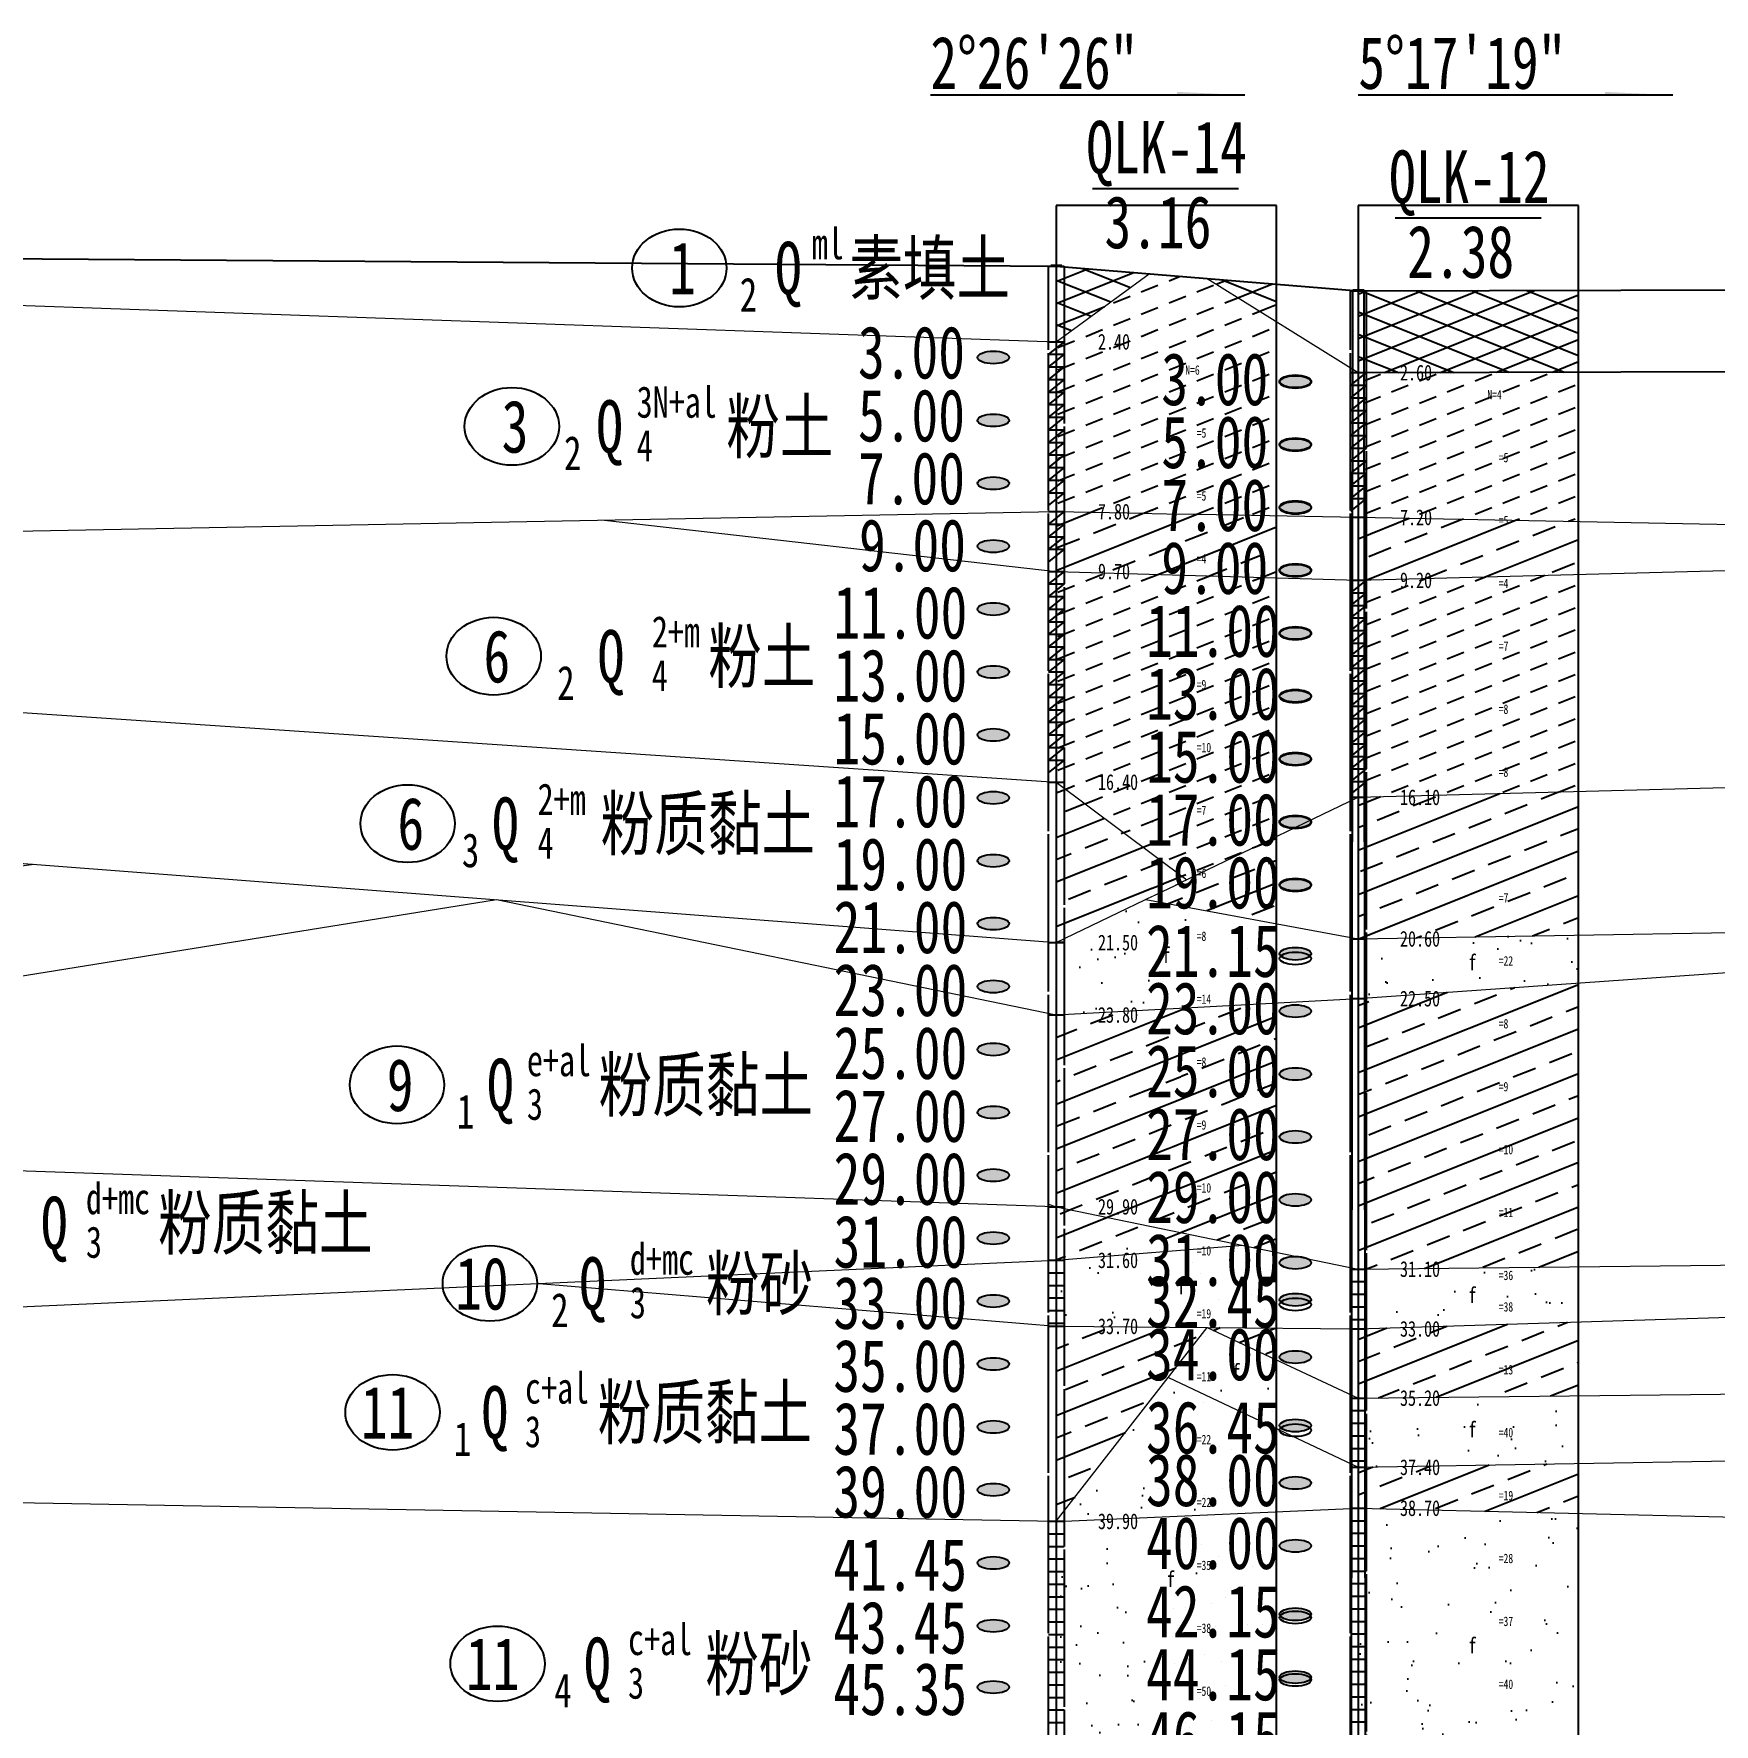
# Model space of a CAD drawing. Header units: millimetres. Extents: x 946 to 3601, y 223 to 2569.
# Drawn here: x 1555.8 to 1609.2, y 550.6 to 604.3 of the extents above; entities that cross this region are included whole.
import ezdxf

# ---------------------------------------------------------------- set-up
doc = ezdxf.new("R2010")
doc.units = ezdxf.units.MM
doc.linetypes.add('sx', pattern=[10, 5, 0, 5, 0])
for name, color, linetype in [('dz-temp', 4, 'Continuous'), ('GiCAD_PouMian', 7, 'Continuous'), ('GICAD_QUYANG', 7, 'Continuous'), ('地形线', 7, 'Continuous'), ('地质-地层符号', 3, 'Continuous'), ('地质-地面线', 7, 'Continuous'), ('地质-填充花纹', 8, 'Continuous'), ('地质-标贯', 7, 'Continuous'), ('地质-钻孔', 7, 'Continuous')]:
    doc.layers.add(name, color=color, linetype=linetype)
doc.layers.add('地质-地层线', color=7, linetype='Continuous', lineweight=15)
doc.layers.add('地质-文字', color=7, linetype='Continuous', lineweight=15)
doc.styles.add('剖线方向', font='', dxfattribs={"width": 0.7, "height": 2.5})
doc.styles.add('叠加符号', font='', dxfattribs={"width": 0.7, "height": 2.5})
doc.styles.add('地层编号', font='', dxfattribs={"width": 0.7, "height": 3})
doc.styles.add('层底标注', font='', dxfattribs={"width": 0.7, "height": 2.5})
doc.styles.add('岩土名称', font='', dxfattribs={"width": 0.7, "height": 3})
doc.styles.add('时代', font='', dxfattribs={"width": 0.7, "height": 3})
doc.styles.add('标贯动探', font='', dxfattribs={"width": 0.7, "height": 1.5})
doc.styles.get('剖线方向').set_extended_font_data('仿宋_GB2312')
doc.styles.get('叠加符号').set_extended_font_data('仿宋_GB2312')
doc.styles.get('地层编号').set_extended_font_data('仿宋_GB2312')
doc.styles.get('层底标注').set_extended_font_data('仿宋_GB2312')
doc.styles.get('岩土名称').set_extended_font_data('仿宋_GB2312')
doc.styles.get('时代').set_extended_font_data('仿宋_GB2312')
doc.styles.get('标贯动探').set_extended_font_data('仿宋_GB2312')
pattern_1 = [(17.062863, (0, 0), (2.79036967, 1.248899855), [-5.9751498, 0, -4.4813624, 0, -4.4813624, 0]), (3.01447, (0, 0), (7.2145321, 1.8094251), [-2.978456, 0, -7.7439854, 0, -1.7870735, 0]), (345.966575, (-5.3654, 0), (11.0733864, -1.5019982), [-1.573447, 0, -6.293788, 0, -7.3427527, 0]), (17.06286, (0, 0), (-2.941879, 3.021541), [-3.983433, 0, -4.979292, 0, -4.481362, 0]), (3.01447, (0, 0), (4.858372, 4.093388), [-3.574147, 0, -5.361221, 0, -1.7870735, 0]), (345.7037, (-5.3654, 0), (5.2409553, 1.250378), [-2.088827, 0, -6.788688, 0, -10.444135, 0]), (339.87047, (-5.3654, 0), (6.9800505, 1.196567), [-0.942291, 0, -3.769163, 0, -3.769163, 0]), (17.06286, (0, 0), (6.5425438, 3.7545058), [-1.4937875, 0, -1.4937875, 0, -4.4813624, 0]), (3.01447, (0, 0), (2.716851, 3.980613), [-3.574147, 0, -7.743985, 0, -1.787074, 0]), (345.7037, (-5.3654, 0), (15.682466, 1.374167), [-6.266481, 0, -2.611034, 0, -2.611034, 0]), (339.87047, (-5.3654, 0), (230427.237503, -84451.983463), [-1.187286, 0, -9.894053, 0, -0.94229, 0])]
pattern_2 = [(21.80141, (0, 0), (-0.88388348, 0.3535534), [0.571183, -0.38078866])]
pattern_3 = [(21.80141, (0, 0), (-1.7677652, 0.7071061), []), (21.80141, (1.75, 0), (-1.7677652, 0.7071061), [0.76157655, -0.4759851])]
pattern_4 = [(21.80141, (0, 0), (-0.88388348, 0.3535534), []), (158.19859, (0, 0), (-0.88388348, -0.3535534), [])]

# ---------------------------------------------------------------- blocks, each defined once
blk = doc.blocks.new('WipeoutBlock')
at = {"color": 7}
blk.add_wipeout([(0, 0), (0, 1), (1, 1), (1, 0)], dxfattribs=at)
blk = doc.blocks.new('gkqy_yuan.dwg不标1')
at = {"layer": 'GiCAD_PouMian'}
h = blk.add_hatch(color=7, dxfattribs=at)
edge = h.paths.add_edge_path()
edge.add_arc((0, 0), 1, 0, 360)
at = {"layer": 'GICAD_QUYANG', "color": 7}
blk.add_circle((0, 0), 1, dxfattribs=at)
blk = doc.blocks.new('gkqy_rao.dwg不标1')
at = {"layer": 'GICAD_QUYANG', "color": 7}
blk.add_circle((0, 0), 1, dxfattribs=at)

msp = doc.modelspace()

# ---------------------------------------------------------------- hatches: boundary and pattern name
for points in [[(1592.129, 602.345), (1592.129, 602.449), (1594.335, 602.345)], [(1605.732, 602.345), (1605.732, 602.449), (1607.937, 602.345)]]:
    msp.add_hatch(color=7).paths.add_polyline_path(points)
at = {"layer": 'GiCAD_PouMian'}
h = msp.add_hatch(color=7, dxfattribs=at)
edge = h.paths.add_edge_path()
edge.add_ellipse((1586.288, 564.006), major_axis=(0.5, 0), ratio=0.4, start_angle=0, end_angle=360)
at = {"layer": '地质-填充花纹', "linetype": 'Continuous'}
h = msp.add_hatch(dxfattribs=at)
h.set_pattern_fill('GKSTT', color=256, scale=0.25, style=0, pattern_type=2)
h.set_pattern_definition(pattern_4)
h.paths.add_polyline_path([(1591.242, 596.666), (1588.288, 594.506), (1588.288, 596.906)])
h = msp.add_hatch(dxfattribs=at)
h.set_pattern_fill('GKSTT', color=256, scale=0.25, style=0, pattern_type=2)
h.set_pattern_definition(pattern_4)
h.paths.add_polyline_path([(1595.288, 596.336), (1595.288, 595.144), (1593.088, 596.515)])
h = msp.add_hatch(dxfattribs=at)
h.set_pattern_fill('GKSTT', color=256, scale=0.25, style=0, pattern_type=2)
h.set_pattern_definition(pattern_4)
h.paths.add_polyline_path([(1604.888, 593.544), (1597.888, 593.524), (1597.888, 596.124), (1604.888, 596.144)])
h = msp.add_hatch(dxfattribs=at)
h.set_pattern_fill('GKFT', color=256, scale=0.25, style=0, pattern_type=2)
h.set_pattern_definition(pattern_2)
h.paths.add_polyline_path([(1604.888, 588.79), (1597.888, 588.924), (1597.888, 593.524), (1604.888, 593.544)])
h = msp.add_hatch(dxfattribs=at)
h.set_pattern_fill('GLYNT', color=256, scale=0.25, style=0, pattern_type=2)
h.set_pattern_definition(pattern_3)
h.paths.add_polyline_path([(1604.888, 588.79), (1604.888, 587.109), (1597.888, 586.924), (1597.888, 588.924)])
h = msp.add_hatch(dxfattribs=at)
h.set_pattern_fill('GKFT', color=256, scale=0.25, style=0, pattern_type=2)
h.set_pattern_definition(pattern_2)
h.paths.add_polyline_path([(1604.888, 580.209), (1597.888, 580.024), (1597.888, 586.924), (1604.888, 587.109)])
h = msp.add_hatch(dxfattribs=at)
h.set_pattern_fill('GLYNT', color=256, scale=0.25, style=0, pattern_type=2)
h.set_pattern_definition(pattern_3)
h.paths.add_polyline_path([(1604.888, 575.641), (1597.888, 575.524), (1597.888, 580.024), (1604.888, 580.209)])
h = msp.add_hatch(dxfattribs=at)
h.set_pattern_fill('GLXS', color=256, scale=0.25, style=0, pattern_type=2)
h.set_pattern_definition(pattern_1)
h.paths.add_polyline_path([(1604.888, 574.116), (1597.888, 573.624), (1597.888, 575.524), (1604.888, 575.641)])
h = msp.add_hatch(dxfattribs=at)
h.set_pattern_fill('GLYNT', color=256, scale=0.25, style=0, pattern_type=2)
h.set_pattern_definition(pattern_3)
h.paths.add_polyline_path([(1604.888, 565.098), (1597.888, 565.024), (1597.888, 573.624), (1604.888, 574.116)])
h = msp.add_hatch(dxfattribs=at)
h.set_pattern_fill('GLYNT', color=256, scale=0.25, style=0, pattern_type=2)
h.set_pattern_definition(pattern_3)
h.paths.add_polyline_path([(1592.583, 566.119), (1588.288, 565.306), (1588.288, 567.006)])
h = msp.add_hatch(dxfattribs=at)
h.set_pattern_fill('GLXS', color=256, scale=0.25, style=0, pattern_type=2)
h.set_pattern_definition(pattern_1)
h.paths.add_polyline_path([(1604.888, 563.344), (1597.888, 563.124), (1597.888, 565.024), (1604.888, 565.098)])
h = msp.add_hatch(dxfattribs=at)
h.set_pattern_fill('GLYNT', color=256, scale=0.25, style=0, pattern_type=2)
h.set_pattern_definition(pattern_3)
h.paths.add_polyline_path([(1604.888, 560.998), (1597.888, 560.924), (1597.888, 563.124), (1604.888, 563.344)])
h = msp.add_hatch(dxfattribs=at)
h.set_pattern_fill('GLYNT', color=256, scale=0.25, style=0, pattern_type=2)
h.set_pattern_definition(pattern_3)
h.paths.add_polyline_path([(1593.088, 563.165), (1591.854, 561.581), (1588.288, 557.006), (1588.288, 563.206)])
h = msp.add_hatch(dxfattribs=at)
h.set_pattern_fill('GLXS', color=256, scale=0.25, style=0, pattern_type=2)
h.set_pattern_definition(pattern_1)
h.paths.add_polyline_path([(1595.288, 562.138), (1595.288, 559.955), (1591.854, 561.581), (1593.088, 563.165)])
h = msp.add_hatch(dxfattribs=at)
h.set_pattern_fill('GLYNT', color=256, scale=0.25, style=0, pattern_type=2)
h.set_pattern_definition(pattern_3)
h.paths.add_polyline_path([(1595.288, 563.146), (1595.288, 562.138), (1593.088, 563.165)])
h = msp.add_hatch(dxfattribs=at)
h.set_pattern_fill('GLXS', color=256, scale=0.25, style=0, pattern_type=2)
h.set_pattern_definition(pattern_1)
h.paths.add_polyline_path([(1604.888, 558.845), (1597.888, 558.724), (1597.888, 560.924), (1604.888, 560.998)])
h = msp.add_hatch(dxfattribs=at)
h.set_pattern_fill('GLYNT', color=256, scale=0.25, style=0, pattern_type=2)
h.set_pattern_definition(pattern_3)
h.paths.add_polyline_path([(1604.888, 557.258), (1597.888, 557.424), (1597.888, 558.724), (1604.888, 558.845)])
h = msp.add_hatch(dxfattribs=at)
h.set_pattern_fill('GLXS', color=256, scale=0.25, style=0, pattern_type=2)
h.set_pattern_definition(pattern_1)
h.paths.add_polyline_path([(1604.888, 557.258), (1604.888, 548.63), (1597.888, 548.724), (1597.888, 557.424)])

# ---------------------------------------------------------------- linework, layer by layer
at = {"color": 7, "linetype": 'Continuous'}
msp.add_line((1597.888, 593.524), (1793.688, 594.084), dxfattribs=at)
at = {"layer": 'dz-temp', "color": 7, "linetype": 'Continuous'}
for p, q in [((1595.288, 598.834), (1588.288, 598.834)), ((1588.288, 598.834), (1588.288, 517.745)), ((1595.288, 517.745), (1595.288, 598.834)), ((1604.888, 598.834), (1597.888, 598.834)), ((1597.888, 598.834), (1597.888, 517.745)), ((1604.888, 517.745), (1604.888, 598.834))]:
    msp.add_line(p, q, dxfattribs=at)
at = {"layer": 'GICAD_QUYANG', "color": 7}
msp.add_ellipse((1586.288, 564.006), major_axis=(0.5, 0), ratio=0.4, dxfattribs=at)
at = {"layer": '地形线', "color": 7}
for p, q in [((1594.285, 602.345), (1584.285, 602.345)), ((1607.888, 602.345), (1597.888, 602.345))]:
    msp.add_line(p, q, dxfattribs=at)
at = {"layer": '地质-地层符号', "color": 7, "linetype": 'Continuous'}
for centre, ratio in [((1576.308, 596.85), 0.824394), ((1570.983, 591.813), 0.824394), ((1570.407, 584.508), 0.824394), ((1567.672, 579.186), 0.824394), ((1567.332, 570.879), 0.824394), ((1570.285, 564.568), 0.8), ((1567.19, 560.469), 0.8), ((1570.53, 552.475), 0.8)]:
    msp.add_ellipse(centre, major_axis=(-1.5, 0), ratio=ratio, dxfattribs=at)
at = {"layer": '地质-地层线', "color": 7}
for p, q in [((1523.288, 596.785), (1588.288, 594.506)), ((1588.288, 594.506), (1591.242, 596.666)), ((1593.088, 596.515), (1597.888, 593.524)), ((1523.288, 587.885), (1588.288, 589.106)), ((1573.928, 588.836), (1588.288, 587.206)), ((1597.888, 588.924), (1793.688, 585.184)), ((1597.888, 586.924), (1641.888, 588.084)), ((1597.888, 580.024), (1793.688, 585.184)), ((1597.888, 575.524), (1793.688, 578.784)), ((1523.288, 573.585), (1555.788, 577.896)), ((1523.288, 569.185), (1570.49, 576.769)), ((1597.888, 573.624), (1633.319, 576.114)), ((1588.288, 573.106), (1597.888, 573.624)), ((1523.538, 569.261), (1588.538, 567.006)), ((1588.038, 567.09), (1588.288, 567.006)), ((1588.288, 567.006), (1597.888, 565.024)), ((1597.888, 565.024), (1793.688, 567.084)), ((1597.888, 563.124), (1688.625, 565.979)), ((1588.288, 565.306), (1594.219, 565.782)), ((1571.842, 564.567), (1588.288, 563.206)), ((1588.288, 563.206), (1597.888, 563.124)), ((1588.288, 557.006), (1593.088, 563.165)), ((1593.088, 563.165), (1597.888, 560.924)), ((1597.888, 560.924), (1793.688, 562.984)), ((1591.854, 561.581), (1597.888, 558.724)), ((1597.888, 558.724), (1720.962, 560.856)), ((1588.538, 557.006), (1597.888, 557.424)), ((1597.888, 557.424), (1793.688, 552.784))]:
    msp.add_line(p, q, dxfattribs=at)
at = {"layer": '地质-地面线', "color": 7, "linetype": 'Continuous'}
for p, q in [((1523.288, 597.385), (1588.288, 596.906)), ((1588.288, 596.906), (1597.888, 596.124)), ((1597.888, 596.124), (1793.688, 596.684))]:
    msp.add_line(p, q, dxfattribs=at)
at = {"layer": '地质-钻孔', "color": 7, "linetype": 'Continuous'}
for p, q in [((1589.443, 599.379), (1594.075, 599.379)), ((1599.065, 598.441), (1603.698, 598.441)), ((1588.038, 596.906), (1588.538, 596.906)), ((1588.114, 596.936), (1588.463, 596.936)), ((1597.638, 517.773), (1597.714, 596.154)), ((1597.638, 596.124), (1598.138, 596.124)), ((1597.714, 596.154), (1598.063, 596.154)), ((1598.063, 596.154), (1598.138, 517.745)), ((1588.038, 594.506), (1588.538, 594.506)), ((1588.038, 594.506), (1588.538, 594.506)), ((1588.038, 594.506), (1588.538, 594.506)), ((1588.538, 594.506), (1588.038, 594.106)), ((1588.538, 594.506), (1588.538, 594.506)), ((1588.038, 594.106), (1588.538, 594.106)), ((1588.538, 594.106), (1588.038, 593.706)), ((1588.538, 594.106), (1588.538, 594.106)), ((1588.038, 593.706), (1588.538, 593.706)), ((1588.538, 593.706), (1588.038, 593.306)), ((1588.538, 593.706), (1588.538, 593.706)), ((1597.638, 593.524), (1598.138, 593.524)), ((1597.638, 593.524), (1598.138, 593.524)), ((1597.638, 593.524), (1598.138, 593.524)), ((1598.138, 593.524), (1597.638, 593.124)), ((1598.138, 593.524), (1598.138, 593.524)), ((1588.038, 593.306), (1588.538, 593.306)), ((1588.538, 593.306), (1588.038, 592.906)), ((1588.038, 592.906), (1588.538, 592.906)), ((1588.538, 592.906), (1588.038, 592.506)), ((1588.538, 593.306), (1588.538, 593.306)), ((1588.538, 592.906), (1588.538, 592.906)), ((1597.638, 593.124), (1598.138, 593.124)), ((1598.138, 593.124), (1597.638, 592.724)), ((1598.138, 593.124), (1598.138, 593.124)), ((1588.038, 592.506), (1588.538, 592.506)), ((1588.538, 592.506), (1588.038, 592.106)), ((1588.538, 592.506), (1588.538, 592.506)), ((1597.638, 592.724), (1598.138, 592.724)), ((1598.138, 592.724), (1597.638, 592.324)), ((1597.638, 592.324), (1598.138, 592.324)), ((1598.138, 592.324), (1597.638, 591.924)), ((1598.138, 592.724), (1598.138, 592.724)), ((1598.138, 592.324), (1598.138, 592.324)), ((1588.038, 592.106), (1588.538, 592.106)), ((1588.538, 592.106), (1588.038, 591.706)), ((1588.038, 591.706), (1588.538, 591.706)), ((1588.538, 591.706), (1588.038, 591.306)), ((1588.538, 592.106), (1588.538, 592.106)), ((1588.538, 591.706), (1588.538, 591.706)), ((1597.638, 591.924), (1598.138, 591.924)), ((1598.138, 591.924), (1597.638, 591.524)), ((1598.138, 591.924), (1598.138, 591.924)), ((1588.038, 591.306), (1588.538, 591.306)), ((1588.538, 591.306), (1588.038, 590.906)), ((1588.538, 591.306), (1588.538, 591.306)), ((1597.638, 591.524), (1598.138, 591.524)), ((1598.138, 591.524), (1597.638, 591.124)), ((1598.138, 591.524), (1598.138, 591.524)), ((1588.038, 590.906), (1588.538, 590.906)), ((1588.538, 590.906), (1588.038, 590.506)), ((1588.538, 590.906), (1588.538, 590.906)), ((1597.638, 591.124), (1598.138, 591.124)), ((1598.138, 591.124), (1597.638, 590.724)), ((1597.638, 590.724), (1598.138, 590.724)), ((1598.138, 590.724), (1597.638, 590.324)), ((1598.138, 591.124), (1598.138, 591.124)), ((1598.138, 590.724), (1598.138, 590.724)), ((1588.038, 590.506), (1588.538, 590.506)), ((1588.538, 590.506), (1588.038, 590.106)), ((1588.038, 590.106), (1588.538, 590.106)), ((1588.538, 590.106), (1588.038, 589.706)), ((1588.538, 590.506), (1588.538, 590.506)), ((1588.538, 590.106), (1588.538, 590.106)), ((1597.638, 590.324), (1598.138, 590.324)), ((1598.138, 590.324), (1597.638, 589.924)), ((1598.138, 590.324), (1598.138, 590.324)), ((1588.038, 589.706), (1588.538, 589.706)), ((1588.538, 589.706), (1588.038, 589.306)), ((1588.538, 589.706), (1588.538, 589.706)), ((1597.638, 589.924), (1598.138, 589.924)), ((1598.138, 589.924), (1597.638, 589.524)), ((1598.138, 589.924), (1598.138, 589.924)), ((1588.038, 589.106), (1588.538, 589.106)), ((1588.038, 589.106), (1588.538, 589.106)), ((1588.538, 589.106), (1588.038, 588.706)), ((1588.038, 589.106), (1588.538, 589.106)), ((1588.538, 589.106), (1588.538, 589.106)), ((1597.638, 589.524), (1598.138, 589.524)), ((1598.138, 589.524), (1597.638, 589.124)), ((1598.138, 589.524), (1598.138, 589.524)), ((1588.038, 588.706), (1588.538, 588.706)), ((1588.538, 588.706), (1588.038, 588.306)), ((1588.538, 588.706), (1588.538, 588.706)), ((1597.638, 588.924), (1598.138, 588.924)), ((1597.638, 588.924), (1598.138, 588.924)), ((1588.038, 588.306), (1588.538, 588.306)), ((1588.538, 588.306), (1588.038, 587.906)), ((1588.538, 588.306), (1588.538, 588.306)), ((1588.038, 587.906), (1588.538, 587.906)), ((1588.538, 587.906), (1588.038, 587.506)), ((1588.538, 587.906), (1588.538, 587.906)), ((1588.038, 587.206), (1588.538, 587.206)), ((1588.038, 587.206), (1588.538, 587.206)), ((1588.038, 587.206), (1588.538, 587.206)), ((1588.538, 587.206), (1588.038, 586.806)), ((1588.538, 587.206), (1588.538, 587.206)), ((1597.638, 586.924), (1598.138, 586.924)), ((1597.638, 586.924), (1598.138, 586.924)), ((1597.638, 586.924), (1598.138, 586.924)), ((1598.138, 586.924), (1597.638, 586.524)), ((1598.138, 586.924), (1598.138, 586.924)), ((1588.038, 586.806), (1588.538, 586.806)), ((1588.538, 586.806), (1588.038, 586.406)), ((1588.038, 586.406), (1588.538, 586.406)), ((1588.538, 586.406), (1588.038, 586.006)), ((1588.538, 586.806), (1588.538, 586.806)), ((1588.538, 586.406), (1588.538, 586.406)), ((1597.638, 586.524), (1598.138, 586.524)), ((1598.138, 586.524), (1597.638, 586.124)), ((1598.138, 586.524), (1598.138, 586.524)), ((1588.038, 586.006), (1588.538, 586.006)), ((1588.538, 586.006), (1588.038, 585.606)), ((1588.538, 586.006), (1588.538, 586.006)), ((1597.638, 586.124), (1598.138, 586.124)), ((1598.138, 586.124), (1597.638, 585.724)), ((1598.138, 586.124), (1598.138, 586.124)), ((1588.038, 585.606), (1588.538, 585.606)), ((1588.538, 585.606), (1588.038, 585.206)), ((1588.538, 585.606), (1588.538, 585.606)), ((1597.638, 585.724), (1598.138, 585.724)), ((1598.138, 585.724), (1597.638, 585.324)), ((1597.638, 585.324), (1598.138, 585.324)), ((1598.138, 585.324), (1597.638, 584.924)), ((1598.138, 585.724), (1598.138, 585.724)), ((1598.138, 585.324), (1598.138, 585.324)), ((1588.038, 585.206), (1588.538, 585.206)), ((1588.538, 585.206), (1588.038, 584.806)), ((1588.038, 584.806), (1588.538, 584.806)), ((1588.538, 584.806), (1588.038, 584.406)), ((1588.538, 585.206), (1588.538, 585.206)), ((1588.538, 584.806), (1588.538, 584.806)), ((1597.638, 584.924), (1598.138, 584.924)), ((1598.138, 584.924), (1597.638, 584.524)), ((1598.138, 584.924), (1598.138, 584.924)), ((1588.038, 584.406), (1588.538, 584.406)), ((1588.538, 584.406), (1588.038, 584.006)), ((1588.538, 584.406), (1588.538, 584.406)), ((1597.638, 584.524), (1598.138, 584.524)), ((1598.138, 584.524), (1597.638, 584.124)), ((1598.138, 584.524), (1598.138, 584.524)), ((1588.038, 584.006), (1588.538, 584.006)), ((1588.538, 584.006), (1588.038, 583.606)), ((1588.538, 584.006), (1588.538, 584.006)), ((1597.638, 584.124), (1598.138, 584.124)), ((1598.138, 584.124), (1597.638, 583.724)), ((1597.638, 583.724), (1598.138, 583.724)), ((1598.138, 583.724), (1597.638, 583.324)), ((1598.138, 584.124), (1598.138, 584.124)), ((1598.138, 583.724), (1598.138, 583.724)), ((1588.038, 583.606), (1588.538, 583.606)), ((1588.538, 583.606), (1588.038, 583.206)), ((1588.038, 583.206), (1588.538, 583.206)), ((1588.538, 583.206), (1588.038, 582.806)), ((1588.538, 583.606), (1588.538, 583.606)), ((1588.538, 583.206), (1588.538, 583.206)), ((1597.638, 583.324), (1598.138, 583.324)), ((1598.138, 583.324), (1597.638, 582.924)), ((1598.138, 583.324), (1598.138, 583.324)), ((1588.038, 582.806), (1588.538, 582.806)), ((1588.538, 582.806), (1588.038, 582.406)), ((1588.538, 582.806), (1588.538, 582.806)), ((1597.638, 582.924), (1598.138, 582.924)), ((1598.138, 582.924), (1597.638, 582.524)), ((1598.138, 582.924), (1598.138, 582.924)), ((1588.038, 582.406), (1588.538, 582.406)), ((1588.538, 582.406), (1588.038, 582.006)), ((1588.538, 582.406), (1588.538, 582.406)), ((1597.638, 582.524), (1598.138, 582.524)), ((1598.138, 582.524), (1597.638, 582.124)), ((1597.638, 582.124), (1598.138, 582.124)), ((1598.138, 582.124), (1597.638, 581.724)), ((1598.138, 582.524), (1598.138, 582.524)), ((1598.138, 582.124), (1598.138, 582.124)), ((1588.038, 582.006), (1588.538, 582.006)), ((1588.538, 582.006), (1588.038, 581.606)), ((1588.038, 581.606), (1588.538, 581.606)), ((1588.538, 581.606), (1588.038, 581.206)), ((1588.538, 582.006), (1588.538, 582.006)), ((1588.538, 581.606), (1588.538, 581.606)), ((1597.638, 581.724), (1598.138, 581.724)), ((1598.138, 581.724), (1597.638, 581.324)), ((1598.138, 581.724), (1598.138, 581.724)), ((1588.038, 581.206), (1588.538, 581.206)), ((1588.538, 581.206), (1588.038, 580.806)), ((1588.538, 581.206), (1588.538, 581.206)), ((1597.638, 581.324), (1598.138, 581.324)), ((1598.138, 581.324), (1597.638, 580.924)), ((1598.138, 581.324), (1598.138, 581.324)), ((1588.038, 580.506), (1588.538, 580.506)), ((1588.038, 580.506), (1588.538, 580.506)), ((1597.638, 580.924), (1598.138, 580.924)), ((1598.138, 580.924), (1597.638, 580.524)), ((1597.638, 580.524), (1598.138, 580.524)), ((1598.138, 580.524), (1597.638, 580.124)), ((1598.138, 580.924), (1598.138, 580.924)), ((1598.138, 580.524), (1598.138, 580.524)), ((1597.638, 580.024), (1598.138, 580.024)), ((1597.638, 580.024), (1598.138, 580.024)), ((1588.038, 575.406), (1588.538, 575.406)), ((1588.038, 575.406), (1588.538, 575.406)), ((1588.038, 575.406), (1588.538, 575.406)), ((1588.538, 575.406), (1588.288, 575.406)), ((1588.288, 575.406), (1588.288, 573.106)), ((1597.638, 575.524), (1598.138, 575.524)), ((1597.638, 575.524), (1598.138, 575.524)), ((1597.638, 575.524), (1598.138, 575.524)), ((1598.138, 575.524), (1597.888, 575.524)), ((1597.888, 575.524), (1597.888, 573.624)), ((1597.638, 573.624), (1598.138, 573.624)), ((1597.638, 573.624), (1598.138, 573.624)), ((1588.038, 573.106), (1588.538, 573.106)), ((1588.038, 573.106), (1588.538, 573.106)), ((1588.038, 567.006), (1588.538, 567.006)), ((1588.038, 567.006), (1588.538, 567.006)), ((1588.038, 565.306), (1588.538, 565.306)), ((1588.038, 565.306), (1588.538, 565.306)), ((1588.038, 565.306), (1588.538, 565.306)), ((1588.038, 564.906), (1588.538, 564.906)), ((1597.638, 565.024), (1598.138, 565.024)), ((1597.638, 565.024), (1598.138, 565.024)), ((1597.638, 565.024), (1598.138, 565.024)), ((1588.038, 564.506), (1588.538, 564.506)), ((1597.638, 564.624), (1598.138, 564.624)), ((1588.038, 564.106), (1588.538, 564.106)), ((1597.638, 564.224), (1598.138, 564.224)), ((1597.638, 563.824), (1598.138, 563.824)), ((1588.038, 563.706), (1588.538, 563.706)), ((1588.038, 563.306), (1588.538, 563.306)), ((1597.638, 563.424), (1598.138, 563.424)), ((1588.038, 563.206), (1588.538, 563.206)), ((1588.038, 563.206), (1588.538, 563.206)), ((1597.638, 563.124), (1598.138, 563.124)), ((1597.638, 563.124), (1598.138, 563.124)), ((1597.638, 560.924), (1598.138, 560.924)), ((1597.638, 560.924), (1598.138, 560.924)), ((1597.638, 560.924), (1598.138, 560.924)), ((1597.638, 560.524), (1598.138, 560.524)), ((1597.638, 560.124), (1598.138, 560.124)), ((1597.638, 559.724), (1598.138, 559.724)), ((1597.638, 559.324), (1598.138, 559.324)), ((1597.638, 558.924), (1598.138, 558.924)), ((1597.638, 558.724), (1598.138, 558.724)), ((1597.638, 558.724), (1598.138, 558.724)), ((1597.638, 557.424), (1598.138, 557.424)), ((1597.638, 557.424), (1598.138, 557.424)), ((1597.638, 557.424), (1598.138, 557.424)), ((1588.038, 557.006), (1588.538, 557.006)), ((1588.038, 557.006), (1588.538, 557.006)), ((1588.038, 557.006), (1588.538, 557.006)), ((1597.638, 557.024), (1598.138, 557.024)), ((1588.038, 556.606), (1588.538, 556.606)), ((1597.638, 556.624), (1598.138, 556.624)), ((1588.038, 556.206), (1588.538, 556.206)), ((1588.038, 555.806), (1588.538, 555.806)), ((1597.638, 556.224), (1598.138, 556.224)), ((1597.638, 555.824), (1598.138, 555.824)), ((1588.038, 555.406), (1588.538, 555.406)), ((1597.638, 555.424), (1598.138, 555.424)), ((1588.038, 555.006), (1588.538, 555.006)), ((1597.638, 555.024), (1598.138, 555.024)), ((1597.638, 554.624), (1598.138, 554.624)), ((1588.038, 554.606), (1588.538, 554.606)), ((1588.038, 554.206), (1588.538, 554.206)), ((1597.638, 554.224), (1598.138, 554.224)), ((1588.038, 553.806), (1588.538, 553.806)), ((1597.638, 553.824), (1598.138, 553.824)), ((1588.038, 553.406), (1588.538, 553.406)), ((1588.038, 553.006), (1588.538, 553.006)), ((1597.638, 553.424), (1598.138, 553.424)), ((1597.638, 553.024), (1598.138, 553.024)), ((1588.038, 552.606), (1588.538, 552.606)), ((1597.638, 552.624), (1598.138, 552.624)), ((1588.038, 552.206), (1588.538, 552.206)), ((1597.638, 552.224), (1598.138, 552.224)), ((1588.038, 551.806), (1588.538, 551.806)), ((1588.038, 551.406), (1588.538, 551.406)), ((1597.638, 551.824), (1598.138, 551.824)), ((1597.638, 551.424), (1598.138, 551.424)), ((1588.038, 551.006), (1588.538, 551.006)), ((1597.638, 551.024), (1598.138, 551.024)), ((1588.038, 550.606), (1588.538, 550.606)), ((1597.638, 550.624), (1598.138, 550.624))]:
    msp.add_line(p, q, dxfattribs=at)
at = {"layer": '地质-钻孔', "color": 7, "linetype": 'sx'}
for p, q in [((1588.038, 596.906), (1588.538, 596.906)), ((1588.038, 517.745), (1588.038, 596.906)), ((1588.538, 596.906), (1588.538, 517.745)), ((1597.638, 596.124), (1598.138, 596.124)), ((1597.638, 517.745), (1597.638, 596.124)), ((1598.138, 596.124), (1598.138, 517.745))]:
    msp.add_line(p, q, dxfattribs=at)

# ---------------------------------------------------------------- block references
at = {"color": 7, "linetype": 'Continuous'}
for name, p, xscale, yscale in [('gkqy_yuan.dwg不标1', (1586.288, 594.006), 0.5, 0.2), ('gkqy_yuan.dwg不标1', (1595.888, 593.249), 0.5, 0.2), ('gkqy_yuan.dwg不标1', (1595.888, 593.224), 0.5, 0.2), ('WipeoutBlock', (1590.962, 592.879), 1.289729711171685, 0.3654054054054359), ('WipeoutBlock', (1591.326, 590.879), 0.9264864741146084, 0.3589189189189528), ('gkqy_yuan.dwg不标1', (1595.888, 591.249), 0.5, 0.2), ('gkqy_yuan.dwg不标1', (1595.888, 591.224), 0.5, 0.2), ('WipeoutBlock', (1591.326, 588.879), 0.9264864741146084, 0.3589189189189528), ('gkqy_yuan.dwg不标1', (1595.888, 589.249), 0.5, 0.2), ('gkqy_yuan.dwg不标1', (1595.888, 589.224), 0.5, 0.2), ('gkqy_yuan.dwg不标1', (1586.288, 588.006), 0.5, 0.2), ('gkqy_yuan.dwg不标1', (1586.288, 588.006), 0.5, 0.2), ('gkqy_yuan.dwg不标1', (1595.888, 587.249), 0.5, 0.2), ('gkqy_yuan.dwg不标1', (1595.888, 587.224), 0.5, 0.2), ('WipeoutBlock', (1591.326, 586.879), 0.9264864741146084, 0.3589189189189528), ('gkqy_yuan.dwg不标1', (1595.888, 585.249), 0.5, 0.2), ('gkqy_yuan.dwg不标1', (1595.888, 585.224), 0.5, 0.2), ('gkqy_yuan.dwg不标1', (1595.888, 583.249), 0.5, 0.2), ('gkqy_yuan.dwg不标1', (1595.888, 583.224), 0.5, 0.2), ('gkqy_yuan.dwg不标1', (1595.888, 581.249), 0.5, 0.2), ('gkqy_yuan.dwg不标1', (1595.888, 581.224), 0.5, 0.2), ('gkqy_yuan.dwg不标1', (1595.888, 579.249), 0.5, 0.2), ('gkqy_yuan.dwg不标1', (1595.888, 579.224), 0.5, 0.2), ('WipeoutBlock', (1591.326, 578.879), 0.9264864741146084, 0.3589189189189528), ('WipeoutBlock', (1591.326, 576.879), 0.9264864741146084, 0.3654054054054359), ('gkqy_yuan.dwg不标1', (1595.888, 577.249), 0.5, 0.2), ('gkqy_yuan.dwg不标1', (1595.888, 577.224), 0.5, 0.2), ('WipeoutBlock', (1591.326, 574.879), 0.9264864741146084, 0.3654054054054359), ('gkqy_yuan.dwg不标1', (1595.888, 575.049), 0.5, 0.2), ('gkqy_rao.dwg不标1', (1595.888, 574.899), 0.5, 0.2), ('gkqy_yuan.dwg不标1', (1595.888, 573.224), 0.5, 0.2), ('gkqy_yuan.dwg不标1', (1595.888, 571.224), 0.5, 0.2), ('WipeoutBlock', (1591.326, 570.879), 0.9264864741146084, 0.3654054054054359), ('WipeoutBlock', (1591.326, 568.879), 0.9264864741146084, 0.3654054054054359), ('gkqy_yuan.dwg不标1', (1595.888, 569.224), 0.5, 0.2), ('gkqy_yuan.dwg不标1', (1595.888, 567.224), 0.5, 0.2), ('gkqy_yuan.dwg不标1', (1595.888, 565.224), 0.5, 0.2), ('WipeoutBlock', (1590.712, 563.64), 1.064864864864785, 0.5448648648648304), ('gkqy_yuan.dwg不标1', (1595.888, 564.049), 0.5, 0.2), ('gkqy_rao.dwg不标1', (1595.888, 563.899), 0.5, 0.2), ('gkqy_yuan.dwg不标1', (1595.888, 562.224), 0.5, 0.2), ('gkqy_yuan.dwg不标1', (1595.888, 560.049), 0.5, 0.2), ('gkqy_rao.dwg不标1', (1595.888, 559.899), 0.5, 0.2), ('gkqy_yuan.dwg不标1', (1595.888, 558.224), 0.5, 0.2), ('gkqy_yuan.dwg不标1', (1595.888, 556.224), 0.5, 0.2), ('WipeoutBlock', (1590.376, 554.34), 1.064864864864785, 0.5448648648648304), ('gkqy_yuan.dwg不标1', (1595.888, 554.049), 0.5, 0.2), ('gkqy_rao.dwg不标1', (1595.888, 553.949), 0.5, 0.2), ('gkqy_yuan.dwg不标1', (1595.888, 552.049), 0.5, 0.2), ('gkqy_rao.dwg不标1', (1595.888, 551.959), 0.5, 0.2)]:
    msp.add_blockref(name, p, dxfattribs=dict(at, xscale=xscale, yscale=yscale))
at = {"linetype": 'Continuous'}
for p, xscale, yscale in [((1585.688, 591.766, 0), 1.200000009999894, 0.4800000039999577), ((1585.688, 589.766, 0), 1.200000009999894, 0.4800000039999577), ((1585.688, 585.766, 0), 1.200000009999894, 0.4800000039999577), ((1585.688, 583.766, 0), 1.200000009999894, 0.4800000039999577), ((1585.688, 581.766, 0), 1.200000009999894, 0.4800000039999577), ((1585.688, 579.766, 0), 1.200000009999894, 0.4800000039999577), ((1585.688, 577.766, 0), 1.200000009999894, 0.4800000039999577), ((1585.688, 575.766, 0), 1.200000009999894, 0.4800000039999577), ((1585.688, 573.766, 0), 1.200000009999894, 0.4800000039999577), ((1585.688, 571.766, 0), 1.200000009999894, 0.4800000039999577), ((1585.688, 569.766, 0), 1.200000009999894, 0.4800000039999577), ((1585.688, 565.766, 0), 1.200000009999894, 0.4800000039999577), ((1585.688, 561.766, 0), 1.200000009999894, 0.4800000039999577), ((1585.688, 559.766, 0), 1.200000009999894, 0.4800000039999577), ((1585.688, 557.766, 0), 1.200000009999894, 0.4800000039999577), ((1585.688, 555.441, 0), 1.200000009999894, 0.4800000039999577), ((1585.688, 553.441, 0), 1.200000009999894, 0.4800000039999577), ((1576.979, 551.063), 3.105945896457979, 0.8810810810811565), ((1585.688, 551.491, 0), 1.200000009999894, 0.4800000039999577)]:
    msp.add_blockref('WipeoutBlock', p, dxfattribs=dict(at, xscale=xscale, yscale=yscale))

# ---------------------------------------------------------------- texts
at = {"color": 7, "linetype": 'Continuous', "style": '剖线方向', "width": 0.75}
for s, p in [('2°26\'26"', (1584.285, 602.545)), ('5°17\'19"', (1597.888, 602.545)), ('QLK-14', (1589.243, 599.859)), ('QLK-12', (1598.865, 598.921)), ('3.16', (1589.82, 597.476)), ('2.38', (1599.443, 596.537)), ('3.00', (1581.985, 593.336)), ('5.00', (1581.985, 591.336)), ('7.00', (1581.985, 589.336)), ('9.00', (1582.017, 587.206)), ('11.00', (1581.209, 585.067)), ('11.00', (1591.141, 584.487)), ('13.00', (1581.209, 583.067)), ('13.00', (1591.141, 582.487)), ('15.00', (1581.209, 581.067)), ('15.00', (1591.141, 580.487)), ('17.00', (1581.209, 579.067)), ('19.00', (1581.209, 577.067)), ('21.00', (1581.209, 575.067)), ('23.00', (1581.209, 573.067)), ('25.00', (1581.209, 571.067)), ('27.00', (1581.209, 569.067)), ('29.00', (1581.209, 567.067)), ('29.00', (1591.141, 566.487)), ('31.00', (1581.209, 565.067)), ('31.00', (1591.141, 564.487)), ('33.00', (1581.201, 563.12)), ('35.00', (1581.201, 561.12)), ('34.00', (1591.141, 561.487)), ('37.00', (1581.201, 559.12)), ('36.45', (1591.141, 559.162)), ('38.00', (1591.141, 557.487)), ('39.00', (1581.201, 557.12)), ('40.00', (1591.141, 555.487)), ('41.45', (1581.201, 554.795)), ('41.45', (1581.201, 554.795)), ('43.45', (1581.201, 552.795)), ('43.45', (1581.201, 552.795)), ('45.35', (1581.201, 550.845)), ('45.35', (1581.201, 550.845)), ('44.15', (1591.141, 551.312)), ('46.15', (1591.141, 549.312))]:
    msp.add_text(s, height=1.6667, dxfattribs=at).set_placement(p)
at = {"layer": '地质-地层符号', "color": 7, "linetype": 'Continuous', "width": 0.75}
for s, height, style, p in [('ml', 0.9997, '时代', (1580.518, 597.127)), ('1', 1.666, '地层编号', (1575.983, 596.017)), ('Q', 1.666, '时代', (1579.347, 596.017)), ('素填土', 1.6662, '岩土名称', (1581.709, 596.017)), ('2', 1.083, '地层编号', (1578.227, 595.461)), ('3N+al', 0.9997, '时代', (1574.95, 592.091)), ('粉土', 1.6662, '岩土名称', (1577.798, 590.98)), ('3', 1.666, '地层编号', (1570.659, 590.98)), ('Q', 1.666, '时代', (1573.664, 590.98)), ('2', 1.083, '地层编号', (1572.642, 590.425)), ('4', 1, '时代', (1574.95, 590.702)), ('6', 1.666, '地层编号', (1570.082, 583.674)), ('Q', 1.666, '时代', (1573.707, 583.674)), ('2+m', 0.9997, '时代', (1575.432, 584.785)), ('粉土', 1.6662, '岩土名称', (1577.224, 583.674)), ('2', 1.083, '地层编号', (1572.424, 583.119)), ('4', 1, '时代', (1575.432, 583.397)), ('2+m', 0.9997, '时代', (1571.801, 579.464)), ('6', 1.666, '地层编号', (1567.347, 578.353)), ('Q', 1.666, '时代', (1570.353, 578.353)), ('粉质黏土', 1.6662, '岩土名称', (1573.805, 578.353)), ('3', 1.083, '地层编号', (1569.396, 577.798)), ('4', 1, '时代', (1571.801, 578.075)), ('e+al', 0.9997, '时代', (1571.461, 571.156)), ('粉质黏土', 1.6662, '岩土名称', (1573.74, 570.046)), ('9', 1.666, '地层编号', (1567.007, 570.046)), ('Q', 1.666, '时代', (1570.192, 570.046)), ('3', 1, '时代', (1571.461, 569.768)), ('1', 1.083, '地层编号', (1569.234, 569.49)), ('d+mc', 0.9997, '时代', (1557.445, 566.77)), ('粉质黏土', 1.6662, '岩土名称', (1559.74, 565.659)), ('Q', 1.666, '时代', (1556.013, 565.659)), ('3', 1, '时代', (1557.445, 565.381)), ('10', 1.6662, '地层编号', (1569.183, 563.734)), ('Q', 1.666, '时代', (1573.124, 563.734)), ('d+mc', 0.9997, '时代', (1574.735, 564.845)), ('粉砂', 1.6662, '岩土名称', (1577.151, 563.734)), ('3', 1, '时代', (1574.735, 563.457)), ('2', 1.083, '地层编号', (1572.232, 563.179)), ('c+al', 0.9997, '时代', (1571.4, 560.747)), ('11', 1.6662, '地层编号', (1566.183, 559.636)), ('Q', 1.666, '时代', (1570.017, 559.636)), ('粉质黏土', 1.6662, '岩土名称', (1573.712, 559.636)), ('1', 1.083, '地层编号', (1569.141, 559.081)), ('3', 1, '时代', (1571.4, 559.358)), ('c+al', 0.9997, '时代', (1574.675, 552.753)), ('11', 1.6662, '地层编号', (1569.523, 551.642)), ('Q', 1.666, '时代', (1573.275, 551.642)), ('4', 1.083, '地层编号', (1572.334, 551.086)), ('3', 1, '时代', (1574.675, 551.364))]:
    msp.add_text(s, height=height, dxfattribs=dict(at, style=style)).set_placement(p)
at = {"layer": '地质-填充花纹', "linetype": 'Continuous', "style": '叠加符号', "width": 0.75}
for p in [(1601.388, 574.526), (1592.137, 564.217), (1601.388, 563.948), (1593.88, 561.51), (1601.388, 559.673), (1591.801, 554.917), (1601.388, 552.809)]:
    msp.add_text('f', height=0.5, dxfattribs=at).set_placement(p)
at = {"layer": '地质-文字', "color": 7, "linetype": 'Continuous', "style": '层底标注', "width": 0.75}
for s, p in [('2.40', (1589.613, 594.256)), ('2.60', (1599.213, 593.274)), ('7.80', (1589.613, 588.856)), ('7.20', (1599.213, 588.674)), ('9.70', (1589.613, 586.956)), ('9.20', (1599.213, 586.674)), ('16.40', (1589.613, 580.256)), ('16.10', (1599.213, 579.774)), ('21.50', (1589.613, 575.156)), ('20.60', (1599.213, 575.274)), ('22.50', (1599.213, 573.374)), ('23.80', (1589.613, 572.856)), ('29.90', (1589.613, 566.756)), ('31.60', (1589.613, 565.056)), ('31.10', (1599.213, 564.774)), ('33.00', (1599.213, 562.874)), ('35.20', (1599.213, 560.674)), ('37.40', (1599.213, 558.474)), ('38.70', (1599.213, 557.174)), ('39.90', (1589.613, 556.756))]:
    msp.add_text(s, height=0.5, dxfattribs=at).set_placement(p)
at = {"layer": '地质-标贯', "color": 7, "linetype": 'Continuous', "style": '标贯动探', "width": 0.75}
for s, p in [('N=4', (1601.988, 592.674)), ('=5', (1592.751, 591.456)), ('=5', (1602.351, 590.674)), ('=5', (1592.751, 589.456)), ('=5', (1602.351, 588.674)), ('=4', (1592.751, 587.456)), ('=4', (1602.351, 586.674)), ('=7', (1602.351, 584.674)), ('=9', (1592.751, 583.456)), ('=8', (1602.351, 582.674)), ('=10', (1592.751, 581.456)), ('=8', (1602.351, 580.674)), ('=7', (1592.751, 579.456)), ('=6', (1592.751, 577.456)), ('=7', (1602.351, 576.674)), ('=8', (1592.751, 575.456)), ('=22', (1602.351, 574.674)), ('=14', (1592.751, 573.456)), ('=8', (1602.351, 572.674)), ('=8', (1592.751, 571.456)), ('=9', (1602.351, 570.674)), ('=9', (1592.751, 569.456)), ('=10', (1602.351, 568.674)), ('=10', (1592.751, 567.456)), ('=11', (1602.351, 566.674)), ('=10', (1592.751, 565.456)), ('=36', (1602.351, 564.674)), ('=19', (1592.751, 563.456)), ('=38', (1602.351, 563.674)), ('=11', (1592.751, 561.456)), ('=13', (1602.351, 561.674)), ('=22', (1592.751, 559.456)), ('=40', (1602.351, 559.674)), ('=19', (1602.351, 557.674)), ('=22', (1592.751, 557.456)), ('=35', (1592.751, 555.456)), ('=28', (1602.351, 555.674)), ('=38', (1592.751, 553.456)), ('=37', (1602.351, 553.674)), ('=40', (1602.351, 551.674)), ('=50', (1592.751, 551.456))]:
    msp.add_text(s, height=0.3, dxfattribs=at).set_placement(p)

# ---------------------------------------------------------------- next in the draw order: hatches: boundary and pattern name
at = {"layer": '地质-填充花纹', "linetype": 'Continuous'}
h = msp.add_hatch(dxfattribs=at)
h.set_pattern_fill('GKFT', color=256, scale=0.25, style=0, pattern_type=2)
h.set_pattern_definition(pattern_2)
h.paths.add_polyline_path([(1593.088, 596.515), (1595.288, 595.144), (1595.288, 588.973), (1588.288, 589.106), (1588.288, 594.506), (1591.242, 596.666)])
h = msp.add_hatch(dxfattribs=at)
h.set_pattern_fill('GLYNT', color=256, scale=0.25, style=0, pattern_type=2)
h.set_pattern_definition(pattern_3)
h.paths.add_polyline_path([(1595.288, 588.973), (1595.288, 587), (1588.288, 587.206), (1588.288, 589.106)])
h = msp.add_hatch(dxfattribs=at)
h.set_pattern_fill('GKFT', color=256, scale=0.25, style=0, pattern_type=2)
h.set_pattern_definition(pattern_2)
h.paths.add_polyline_path([(1595.288, 587), (1595.288, 578.773), (1592.437, 577.402), (1588.288, 580.506), (1588.288, 587.206)])
h = msp.add_hatch(dxfattribs=at)
h.set_pattern_fill('GLYNT', color=256, scale=0.25, style=0, pattern_type=2)
h.set_pattern_definition(pattern_3)
h.paths.add_polyline_path([(1592.437, 577.402), (1591.138, 576.777), (1588.288, 575.406), (1588.288, 580.506)])
h = msp.add_hatch(dxfattribs=at)
h.set_pattern_fill('GLYNT', color=256, scale=0.25, style=0, pattern_type=2)
h.set_pattern_definition(pattern_3)
h.paths.add_polyline_path([(1595.288, 576.007), (1591.138, 576.777), (1592.437, 577.402), (1595.288, 578.773)])
h = msp.add_hatch(dxfattribs=at)
h.set_pattern_fill('GLYNT', color=256, scale=0.25, style=0, pattern_type=2)
h.set_pattern_definition(pattern_3)
h.paths.add_polyline_path([(1595.288, 565.561), (1592.583, 566.119), (1588.288, 567.006), (1588.288, 573.106), (1595.288, 573.484)])
h = msp.add_hatch(dxfattribs=at)
h.set_pattern_fill('GLXS', color=256, scale=0.25, style=0, pattern_type=2)
h.set_pattern_definition(pattern_1)
h.paths.add_polyline_path([(1595.288, 565.561), (1595.288, 563.146), (1593.088, 563.165), (1588.288, 563.206), (1588.288, 565.306), (1592.583, 566.119)])
h = msp.add_hatch(dxfattribs=at)
h.set_pattern_fill('GLXS', color=256, scale=0.25, style=0, pattern_type=2)
h.set_pattern_definition(pattern_1)
h.paths.add_polyline_path([(1595.288, 559.955), (1595.288, 548.638), (1588.288, 548.406), (1588.288, 557.006), (1591.854, 561.581)])

# ---------------------------------------------------------------- next in the draw order: linework, layer by layer
at = {"layer": '地质-地层线', "color": 7}
for p, q in [((1588.288, 589.106), (1597.888, 588.924)), ((1588.288, 587.206), (1597.888, 586.924)), ((1588.288, 580.506), (1592.437, 577.402)), ((1588.288, 575.406), (1597.888, 580.024)), ((1570.49, 576.769), (1588.288, 573.106)), ((1591.138, 576.777), (1597.888, 575.524)), ((1523.288, 562.385), (1588.288, 565.306)), ((1523.288, 558.185), (1588.288, 557.006))]:
    msp.add_line(p, q, dxfattribs=at)

# ---------------------------------------------------------------- next in the draw order: block references
at = {"linetype": 'Continuous', "xscale": 1.200000009999894, "yscale": 0.4800000039999577}
for p in [(1585.688, 591.766, 0), (1585.688, 589.766, 0), (1585.688, 585.766, 0), (1585.688, 583.766, 0), (1585.688, 581.766, 0), (1585.688, 579.766, 0), (1585.688, 577.766, 0), (1585.688, 567.766, 0), (1585.688, 555.441, 0), (1585.688, 553.441, 0), (1585.688, 551.491, 0)]:
    msp.add_blockref('WipeoutBlock', p, dxfattribs=at)
at = {"color": 7, "linetype": 'Continuous'}
for name, p, xscale, yscale in [('gkqy_yuan.dwg不标1', (1586.288, 576.006), 0.5, 0.2), ('WipeoutBlock', (1590.232, 574.179), 1.064864864864785, 0.5448648648648304), ('gkqy_yuan.dwg不标1', (1586.288, 574.006), 0.5, 0.2), ('gkqy_yuan.dwg不标1', (1586.288, 572.006), 0.5, 0.2), ('gkqy_yuan.dwg不标1', (1586.288, 570.006), 0.5, 0.2), ('gkqy_yuan.dwg不标1', (1586.288, 566.006), 0.5, 0.2), ('gkqy_yuan.dwg不标1', (1586.288, 562.006), 0.5, 0.2), ('gkqy_yuan.dwg不标1', (1586.288, 560.006), 0.5, 0.2), ('gkqy_yuan.dwg不标1', (1586.288, 558.006), 0.5, 0.2)]:
    msp.add_blockref(name, p, dxfattribs=dict(at, xscale=xscale, yscale=yscale))

# ---------------------------------------------------------------- next in the draw order: texts
at = {"color": 7, "linetype": 'Continuous', "style": '剖线方向', "width": 0.75}
for s, p in [('3.00', (1591.625, 592.487)), ('5.00', (1591.625, 590.487)), ('7.00', (1591.625, 588.487)), ('9.00', (1591.625, 586.487)), ('17.00', (1591.141, 578.487)), ('19.00', (1591.141, 576.487)), ('25.00', (1591.141, 570.487)), ('27.00', (1591.141, 568.487)), ('32.45', (1591.141, 563.162)), ('42.15', (1591.141, 553.312))]:
    msp.add_text(s, height=1.6667, dxfattribs=at).set_placement(p)
at = {"layer": '地质-地层符号', "color": 7, "linetype": 'Continuous', "style": '岩土名称', "width": 0.75}
msp.add_text('粉砂', height=1.6662, dxfattribs=at).set_placement((1577.133, 551.642))
at = {"layer": '地质-填充花纹', "linetype": 'Continuous', "style": '叠加符号', "width": 0.75}
msp.add_text('f', height=0.5, dxfattribs=at).set_placement((1591.658, 574.756))
at = {"layer": '地质-文字', "color": 7, "linetype": 'Continuous', "style": '层底标注', "width": 0.75}
msp.add_text('33.70', height=0.5, dxfattribs=at).set_placement((1589.613, 562.956))
at = {"layer": '地质-标贯', "color": 7, "linetype": 'Continuous', "style": '标贯动探', "width": 0.75}
msp.add_text('N=6', height=0.3, dxfattribs=at).set_placement((1592.388, 593.456))

# ---------------------------------------------------------------- next in the draw order: hatches: boundary and pattern name
at = {"layer": '地质-填充花纹', "linetype": 'Continuous'}
h = msp.add_hatch(dxfattribs=at)
h.set_pattern_fill('GLXS', color=256, scale=0.25, style=0, pattern_type=2)
h.set_pattern_definition(pattern_1)
h.paths.add_polyline_path([(1595.288, 576.007), (1595.288, 573.484), (1588.288, 573.106), (1588.288, 575.406), (1591.138, 576.777)])

# ---------------------------------------------------------------- next in the draw order: linework, layer by layer
at = {"layer": '地质-地层线', "color": 7}
for p, q in [((1523.288, 584.885), (1588.288, 580.506)), ((1523.288, 580.385), (1588.288, 575.406))]:
    msp.add_line(p, q, dxfattribs=at)

# ---------------------------------------------------------------- next in the draw order: block references
at = {"color": 7, "linetype": 'Continuous', "xscale": 0.5, "yscale": 0.2}
for name, p in [('gkqy_yuan.dwg不标1', (1586.288, 592.006)), ('gkqy_yuan.dwg不标1', (1586.288, 592.006)), ('gkqy_yuan.dwg不标1', (1586.288, 590.006)), ('gkqy_yuan.dwg不标1', (1586.288, 590.006)), ('gkqy_yuan.dwg不标1', (1586.288, 586.006)), ('gkqy_yuan.dwg不标1', (1586.288, 586.006)), ('gkqy_yuan.dwg不标1', (1586.288, 584.006)), ('gkqy_yuan.dwg不标1', (1586.288, 584.006)), ('gkqy_yuan.dwg不标1', (1586.288, 582.006)), ('gkqy_yuan.dwg不标1', (1586.288, 582.006)), ('gkqy_yuan.dwg不标1', (1586.288, 580.006)), ('gkqy_yuan.dwg不标1', (1586.288, 580.006)), ('gkqy_yuan.dwg不标1', (1586.288, 578.006)), ('gkqy_yuan.dwg不标1', (1586.288, 578.006)), ('gkqy_yuan.dwg不标1', (1586.288, 568.006)), ('gkqy_yuan.dwg不标1', (1586.288, 555.681)), ('gkqy_rao.dwg不标1', (1586.288, 555.681)), ('gkqy_rao.dwg不标1', (1586.288, 553.681)), ('gkqy_yuan.dwg不标1', (1586.288, 553.681)), ('gkqy_rao.dwg不标1', (1586.288, 551.731)), ('gkqy_yuan.dwg不标1', (1586.288, 551.731))]:
    msp.add_blockref(name, p, dxfattribs=at)

# ---------------------------------------------------------------- next in the draw order: texts
at = {"color": 7, "linetype": 'Continuous', "style": '剖线方向', "width": 0.75}
for s, p in [('21.15', (1591.141, 574.312)), ('23.00', (1591.141, 572.487))]:
    msp.add_text(s, height=1.6667, dxfattribs=at).set_placement(p)

doc.saveas('drawing.dxf')
